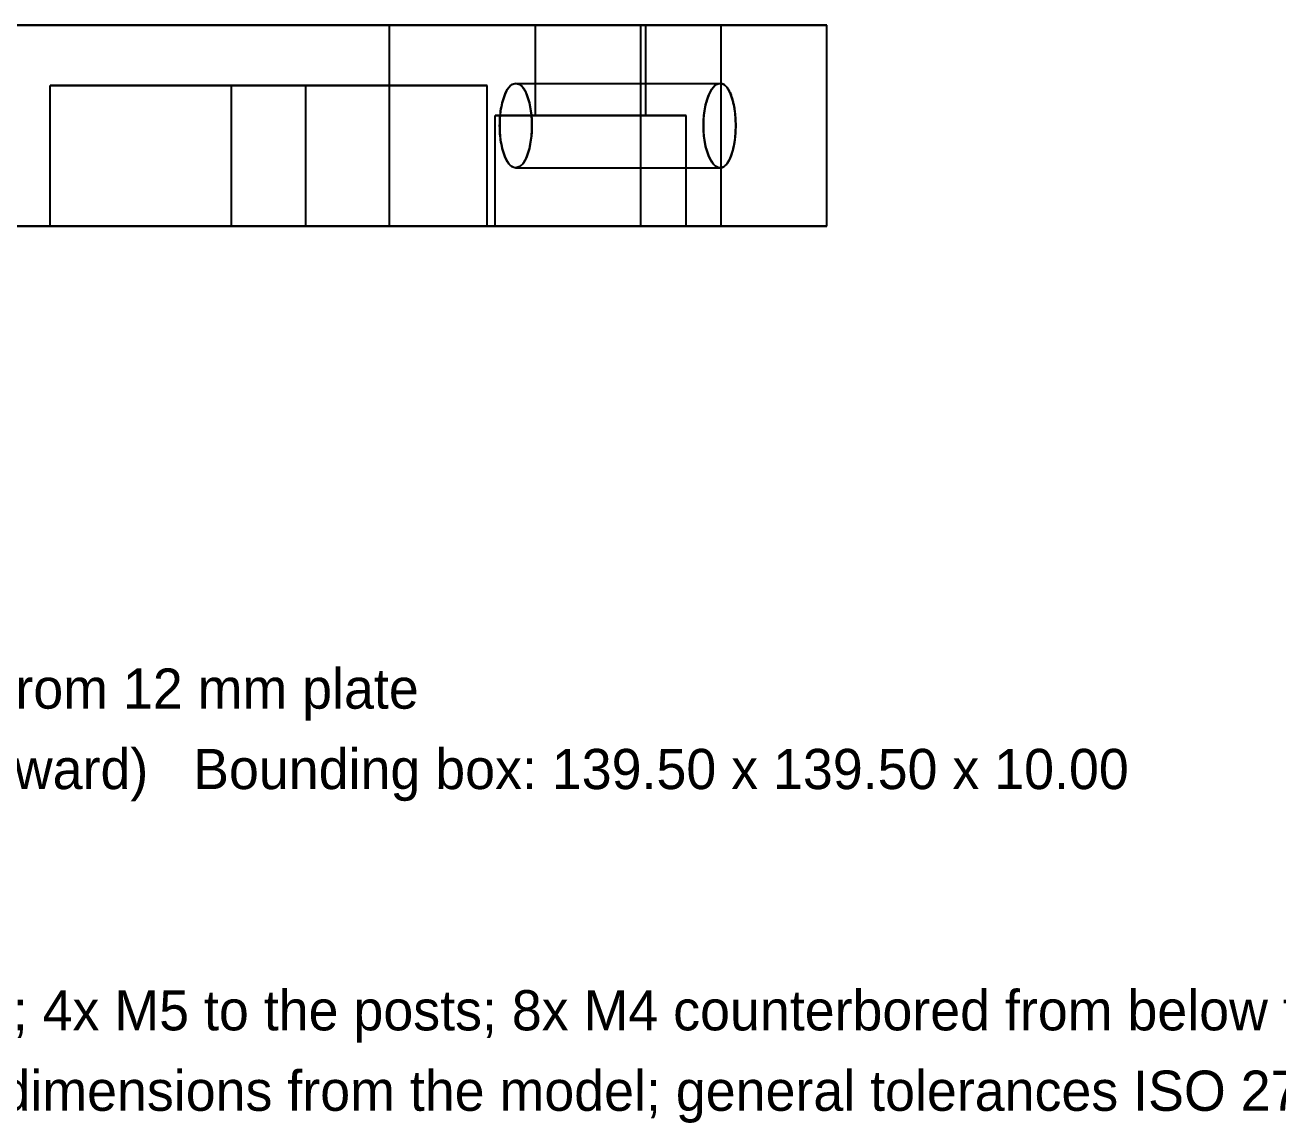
# Model space of a CAD drawing. Header units: millimetres. Extents: x 0 to 324, y -45 to 194.
# Drawn here: x 99.6 to 161.9, y -44.6 to 10 of the extents above; entities that cross this region are included whole.
import ezdxf

# ---------------------------------------------------------------- set-up
doc = ezdxf.new("R2010")
doc.units = ezdxf.units.MM
doc.layers.add('FRONT_HIDDEN', color=8, linetype='CONTINUOUS')
doc.layers.add('FRONT_VISIBLE', color=7, linetype='Continuous')

msp = doc.modelspace()

# ---------------------------------------------------------------- linework, layer by layer
at = {"layer": 'FRONT_HIDDEN'}
for points in [[(139.5, 10), (133.435, 10), (127.37, 10), (121.304, 10), (115.239, 10), (109.174, 10), (103.109, 10), (97.043, 10), (90.978, 10), (84.913, 10), (78.848, 10), (72.783, 10), (66.717, 10), (60.652, 10), (54.587, 10), (48.522, 10), (42.457, 10), (36.391, 10), (30.326, 10), (24.261, 10), (18.196, 10), (12.13, 10), (6.065, 10), (0, 10)], [(117.75, 10), (113.576, 10), (109.402, 10), (105.228, 10), (101.054, 10), (96.88, 10), (92.707, 10), (88.533, 10), (84.359, 10), (80.185, 10), (76.011, 10), (71.837, 10), (67.663, 10), (63.489, 10), (59.315, 10), (55.141, 10), (50.967, 10), (46.793, 10), (42.62, 10), (38.446, 10), (34.272, 10), (30.098, 10), (25.924, 10), (21.75, 10)], [(21.75, 10), (25.924, 10), (30.098, 10), (34.272, 10), (38.446, 10), (42.62, 10), (46.793, 10), (50.967, 10), (55.141, 10), (59.315, 10), (63.489, 10), (67.663, 10), (71.837, 10), (76.011, 10), (80.185, 10), (84.359, 10), (88.533, 10), (92.707, 10), (96.88, 10), (101.054, 10), (105.228, 10), (109.402, 10), (113.576, 10), (117.75, 10)], [(117.75, 0), (117.75, 10)], [(130.5, 10), (130.261, 10), (130.022, 10), (129.783, 10), (129.543, 10), (129.304, 10), (129.065, 10), (128.826, 10), (128.587, 10), (128.348, 10), (128.109, 10), (127.87, 10), (127.63, 10), (127.391, 10), (127.152, 10), (126.913, 10), (126.674, 10), (126.435, 10), (126.196, 10), (125.957, 10), (125.717, 10), (125.478, 10), (125.239, 10), (125, 10)], [(125, 10), (125.239, 10), (125.478, 10), (125.717, 10), (125.957, 10), (126.196, 10), (126.435, 10), (126.674, 10), (126.913, 10), (127.152, 10), (127.391, 10), (127.63, 10), (127.87, 10), (128.109, 10), (128.348, 10), (128.587, 10), (128.826, 10), (129.065, 10), (129.304, 10), (129.543, 10), (129.783, 10), (130.022, 10), (130.261, 10), (130.5, 10)], [(130.5, 10), (130.261, 10), (130.022, 10), (129.783, 10), (129.543, 10), (129.304, 10), (129.065, 10), (128.826, 10), (128.587, 10), (128.348, 10), (128.109, 10), (127.87, 10), (127.63, 10), (127.391, 10), (127.152, 10), (126.913, 10), (126.674, 10), (126.435, 10), (126.196, 10), (125.957, 10), (125.717, 10), (125.478, 10), (125.239, 10), (125, 10)], [(125, 10), (125.239, 10), (125.478, 10), (125.717, 10), (125.957, 10), (126.196, 10), (126.435, 10), (126.674, 10), (126.913, 10), (127.152, 10), (127.391, 10), (127.63, 10), (127.87, 10), (128.109, 10), (128.348, 10), (128.587, 10), (128.826, 10), (129.065, 10), (129.304, 10), (129.543, 10), (129.783, 10), (130.022, 10), (130.261, 10), (130.5, 10)], [(125, 5.5), (125, 10)], [(125, 5.5), (125, 10)], [(134.25, 10), (134.076, 10), (133.902, 10), (133.728, 10), (133.554, 10), (133.38, 10), (133.207, 10), (133.033, 10), (132.859, 10), (132.685, 10), (132.511, 10), (132.337, 10), (132.163, 10), (131.989, 10), (131.815, 10), (131.641, 10), (131.467, 10), (131.293, 10), (131.12, 10), (130.946, 10), (130.772, 10), (130.598, 10), (130.424, 10), (130.25, 10)], [(130.25, 10), (130.424, 10), (130.598, 10), (130.772, 10), (130.946, 10), (131.12, 10), (131.293, 10), (131.467, 10), (131.641, 10), (131.815, 10), (131.989, 10), (132.163, 10), (132.337, 10), (132.511, 10), (132.685, 10), (132.859, 10), (133.033, 10), (133.207, 10), (133.38, 10), (133.554, 10), (133.728, 10), (133.902, 10), (134.076, 10), (134.25, 10)], [(130.25, 0), (130.25, 10)], [(130.5, 5.5), (130.5, 10)], [(130.5, 5.5), (130.5, 10)], [(134.25, 0), (134.25, 10)], [(113.591, 7), (100.863, 7)], [(100.863, 7), (109.878, 7)], [(100.863, 0), (100.863, 7)], [(100.863, 7), (113.591, 7)], [(100.863, 7), (109.878, 7)], [(100.863, 0), (100.863, 7)], [(122.606, 7), (109.878, 7)], [(109.878, 0), (109.878, 7)], [(109.878, 0), (109.878, 7)], [(109.878, 7), (122.606, 7)], [(113.591, 7), (122.606, 7)], [(113.591, 0), (113.591, 7)], [(113.591, 7), (122.606, 7)], [(113.591, 0), (113.591, 7)], [(122.606, 0), (122.606, 7)], [(122.606, 0), (122.606, 7)], [(123.224, 5), (123.225, 5.104), (123.228, 5.208), (123.233, 5.312), (123.24, 5.416), (123.249, 5.52), (123.261, 5.624), (123.274, 5.727), (123.29, 5.83), (123.308, 5.932), (123.329, 6.034), (123.352, 6.136), (123.378, 6.237), (123.408, 6.337), (123.441, 6.435), (123.478, 6.532), (123.52, 6.628), (123.567, 6.721), (123.621, 6.81), (123.681, 6.895), (123.751, 6.972), (123.832, 7.037), (123.926, 7.083), (124.028, 7.1)], [(124.028, 7.1), (123.832, 7.037), (123.681, 6.895), (123.567, 6.721), (123.478, 6.532), (123.408, 6.337), (123.352, 6.136), (123.308, 5.932), (123.274, 5.727), (123.249, 5.52), (123.233, 5.312), (123.225, 5.104), (123.225, 4.896), (123.233, 4.688), (123.249, 4.48), (123.274, 4.273), (123.308, 4.068), (123.352, 3.864), (123.408, 3.663), (123.478, 3.468), (123.567, 3.279), (123.681, 3.105), (123.832, 2.963), (124.028, 2.9)], [(124.832, 5), (124.831, 5.104), (124.828, 5.208), (124.823, 5.312), (124.816, 5.416), (124.807, 5.52), (124.795, 5.624), (124.782, 5.727), (124.766, 5.83), (124.748, 5.932), (124.727, 6.034), (124.704, 6.136), (124.677, 6.237), (124.648, 6.337), (124.615, 6.435), (124.577, 6.532), (124.536, 6.628), (124.489, 6.721), (124.435, 6.81), (124.374, 6.895), (124.304, 6.972), (124.223, 7.037), (124.13, 7.083), (124.028, 7.1)], [(124.028, 7.1), (124.223, 7.037), (124.374, 6.895), (124.489, 6.721), (124.577, 6.532), (124.648, 6.337), (124.704, 6.136), (124.748, 5.932), (124.782, 5.727), (124.807, 5.52), (124.823, 5.312), (124.831, 5.104), (124.831, 4.896), (124.823, 4.688), (124.807, 4.48), (124.782, 4.273), (124.748, 4.068), (124.704, 3.864), (124.648, 3.663), (124.577, 3.468), (124.489, 3.279), (124.374, 3.105), (124.223, 2.963), (124.028, 2.9)], [(124.028, 7.1), (134.191, 7.1)], [(124.028, 7.1), (134.191, 7.1)], [(133.358, 5), (133.359, 5.105), (133.362, 5.209), (133.367, 5.314), (133.375, 5.418), (133.385, 5.522), (133.397, 5.626), (133.411, 5.73), (133.428, 5.833), (133.448, 5.936), (133.47, 6.038), (133.495, 6.14), (133.523, 6.241), (133.555, 6.341), (133.59, 6.439), (133.629, 6.536), (133.673, 6.631), (133.722, 6.724), (133.777, 6.813), (133.84, 6.896), (133.912, 6.973), (133.994, 7.037), (134.088, 7.083), (134.191, 7.1)], [(134.191, 7.1), (134.193, 7.1), (134.196, 7.1), (134.198, 7.1), (134.201, 7.1), (134.204, 7.1), (134.206, 7.1), (134.209, 7.099), (134.211, 7.099), (134.214, 7.099), (134.217, 7.099), (134.219, 7.099), (134.222, 7.098), (134.224, 7.098), (134.227, 7.098), (134.229, 7.098), (134.232, 7.097), (134.235, 7.097), (134.237, 7.096), (134.24, 7.096), (134.242, 7.096), (134.245, 7.095), (134.247, 7.095), (134.25, 7.094)], [(134.372, 7.045), (134.373, 7.044), (134.374, 7.044), (134.374, 7.043), (134.375, 7.043), (134.376, 7.042), (134.377, 7.042), (134.378, 7.041), (134.379, 7.041), (134.379, 7.04), (134.38, 7.04), (134.381, 7.039), (134.382, 7.039), (134.383, 7.038), (134.384, 7.037), (134.384, 7.037), (134.385, 7.036), (134.386, 7.036), (134.387, 7.035), (134.388, 7.035), (134.388, 7.034), (134.389, 7.034), (134.39, 7.033), (134.391, 7.032)], [(134.484, 6.951), (134.488, 6.947), (134.491, 6.943), (134.494, 6.94), (134.498, 6.936), (134.501, 6.932), (134.504, 6.928), (134.508, 6.924), (134.511, 6.921), (134.514, 6.917), (134.517, 6.913), (134.52, 6.909), (134.524, 6.905), (134.527, 6.901), (134.53, 6.897), (134.533, 6.893), (134.536, 6.889), (134.539, 6.885), (134.542, 6.881), (134.545, 6.877), (134.548, 6.873), (134.551, 6.869), (134.554, 6.865), (134.557, 6.861)], [(134.621, 6.758), (134.642, 6.719), (134.663, 6.679), (134.682, 6.639), (134.7, 6.598), (134.717, 6.557), (134.733, 6.516), (134.748, 6.474), (134.763, 6.432), (134.777, 6.39), (134.79, 6.347), (134.802, 6.305), (134.814, 6.262), (134.826, 6.219), (134.837, 6.175), (134.847, 6.132), (134.856, 6.089), (134.866, 6.045), (134.874, 6.001), (134.883, 5.958), (134.89, 5.914), (134.898, 5.87), (134.905, 5.826), (134.911, 5.782)], [(132.5, 5.5), (132.087, 5.5), (131.674, 5.5), (131.261, 5.5), (130.848, 5.5), (130.435, 5.5), (130.022, 5.5), (129.609, 5.5), (129.196, 5.5), (128.783, 5.5), (128.37, 5.5), (127.957, 5.5), (127.543, 5.5), (127.13, 5.5), (126.717, 5.5), (126.304, 5.5), (125.891, 5.5), (125.478, 5.5), (125.065, 5.5), (124.652, 5.5), (124.239, 5.5), (123.826, 5.5), (123.413, 5.5), (123, 5.5)], [(123, 5.5), (123.413, 5.5), (123.826, 5.5), (124.239, 5.5), (124.652, 5.5), (125.065, 5.5), (125.478, 5.5), (125.891, 5.5), (126.304, 5.5), (126.717, 5.5), (127.13, 5.5), (127.543, 5.5), (127.957, 5.5), (128.37, 5.5), (128.783, 5.5), (129.196, 5.5), (129.609, 5.5), (130.022, 5.5), (130.435, 5.5), (130.848, 5.5), (131.261, 5.5), (131.674, 5.5), (132.087, 5.5), (132.5, 5.5)], [(132.5, 5.5), (132.087, 5.5), (131.674, 5.5), (131.261, 5.5), (130.848, 5.5), (130.435, 5.5), (130.022, 5.5), (129.609, 5.5), (129.196, 5.5), (128.783, 5.5), (128.37, 5.5), (127.957, 5.5), (127.543, 5.5), (127.13, 5.5), (126.717, 5.5), (126.304, 5.5), (125.891, 5.5), (125.478, 5.5), (125.065, 5.5), (124.652, 5.5), (124.239, 5.5), (123.826, 5.5), (123.413, 5.5), (123, 5.5)], [(123, 5.5), (123.413, 5.5), (123.826, 5.5), (124.239, 5.5), (124.652, 5.5), (125.065, 5.5), (125.478, 5.5), (125.891, 5.5), (126.304, 5.5), (126.717, 5.5), (127.13, 5.5), (127.543, 5.5), (127.957, 5.5), (128.37, 5.5), (128.783, 5.5), (129.196, 5.5), (129.609, 5.5), (130.022, 5.5), (130.435, 5.5), (130.848, 5.5), (131.261, 5.5), (131.674, 5.5), (132.087, 5.5), (132.5, 5.5)], [(123, 0), (123, 5.5)], [(123, 0), (123, 5.5)], [(124.028, 2.9), (123.926, 2.917), (123.832, 2.963), (123.751, 3.028), (123.681, 3.105), (123.621, 3.19), (123.567, 3.279), (123.52, 3.372), (123.478, 3.468), (123.441, 3.565), (123.408, 3.663), (123.378, 3.763), (123.352, 3.864), (123.329, 3.966), (123.308, 4.068), (123.29, 4.17), (123.274, 4.273), (123.261, 4.376), (123.249, 4.48), (123.24, 4.584), (123.233, 4.688), (123.228, 4.792), (123.225, 4.896), (123.224, 5)], [(124.028, 2.9), (124.13, 2.917), (124.223, 2.963), (124.304, 3.028), (124.374, 3.105), (124.435, 3.19), (124.489, 3.279), (124.536, 3.372), (124.577, 3.468), (124.615, 3.565), (124.648, 3.663), (124.677, 3.763), (124.704, 3.864), (124.727, 3.966), (124.748, 4.068), (124.766, 4.17), (124.782, 4.273), (124.795, 4.376), (124.807, 4.48), (124.816, 4.584), (124.823, 4.688), (124.828, 4.792), (124.831, 4.896), (124.832, 5)], [(130.5, 5.5), (130.261, 5.5), (130.022, 5.5), (129.783, 5.5), (129.543, 5.5), (129.304, 5.5), (129.065, 5.5), (128.826, 5.5), (128.587, 5.5), (128.348, 5.5), (128.109, 5.5), (127.87, 5.5), (127.63, 5.5), (127.391, 5.5), (127.152, 5.5), (126.913, 5.5), (126.674, 5.5), (126.435, 5.5), (126.196, 5.5), (125.957, 5.5), (125.717, 5.5), (125.478, 5.5), (125.239, 5.5), (125, 5.5)], [(125, 5.5), (125.239, 5.5), (125.478, 5.5), (125.717, 5.5), (125.957, 5.5), (126.196, 5.5), (126.435, 5.5), (126.674, 5.5), (126.913, 5.5), (127.152, 5.5), (127.391, 5.5), (127.63, 5.5), (127.87, 5.5), (128.109, 5.5), (128.348, 5.5), (128.587, 5.5), (128.826, 5.5), (129.065, 5.5), (129.304, 5.5), (129.543, 5.5), (129.783, 5.5), (130.022, 5.5), (130.261, 5.5), (130.5, 5.5)], [(130.5, 5.5), (130.261, 5.5), (130.022, 5.5), (129.783, 5.5), (129.543, 5.5), (129.304, 5.5), (129.065, 5.5), (128.826, 5.5), (128.587, 5.5), (128.348, 5.5), (128.109, 5.5), (127.87, 5.5), (127.63, 5.5), (127.391, 5.5), (127.152, 5.5), (126.913, 5.5), (126.674, 5.5), (126.435, 5.5), (126.196, 5.5), (125.957, 5.5), (125.717, 5.5), (125.478, 5.5), (125.239, 5.5), (125, 5.5)], [(125, 5.5), (125.239, 5.5), (125.478, 5.5), (125.717, 5.5), (125.957, 5.5), (126.196, 5.5), (126.435, 5.5), (126.674, 5.5), (126.913, 5.5), (127.152, 5.5), (127.391, 5.5), (127.63, 5.5), (127.87, 5.5), (128.109, 5.5), (128.348, 5.5), (128.587, 5.5), (128.826, 5.5), (129.065, 5.5), (129.304, 5.5), (129.543, 5.5), (129.783, 5.5), (130.022, 5.5), (130.261, 5.5), (130.5, 5.5)], [(132.5, 0), (132.5, 5.5)], [(132.5, 0), (132.5, 5.5)], [(134.191, 2.9), (134.088, 2.917), (133.994, 2.963), (133.912, 3.027), (133.84, 3.104), (133.777, 3.187), (133.722, 3.276), (133.673, 3.369), (133.629, 3.464), (133.59, 3.561), (133.555, 3.659), (133.523, 3.759), (133.495, 3.86), (133.47, 3.962), (133.448, 4.064), (133.428, 4.167), (133.411, 4.27), (133.397, 4.374), (133.385, 4.478), (133.375, 4.582), (133.367, 4.686), (133.362, 4.791), (133.359, 4.895), (133.358, 5)], [(134.944, 5.495), (134.945, 5.481), (134.946, 5.468), (134.947, 5.454), (134.948, 5.441), (134.949, 5.427), (134.95, 5.414), (134.951, 5.401), (134.952, 5.387), (134.953, 5.374), (134.954, 5.36), (134.955, 5.347), (134.956, 5.333), (134.956, 5.319), (134.957, 5.306), (134.958, 5.292), (134.958, 5.279), (134.959, 5.265), (134.96, 5.252), (134.96, 5.238), (134.961, 5.225), (134.961, 5.211), (134.962, 5.198), (134.962, 5.184)], [(134.965, 5.002), (134.965, 4.999), (134.965, 4.996), (134.965, 4.993), (134.965, 4.989), (134.965, 4.986), (134.965, 4.983), (134.965, 4.98), (134.965, 4.976), (134.965, 4.973), (134.965, 4.97), (134.965, 4.967), (134.965, 4.963), (134.965, 4.96), (134.965, 4.957), (134.965, 4.954), (134.965, 4.95), (134.965, 4.947), (134.965, 4.944), (134.965, 4.941), (134.965, 4.937), (134.965, 4.934), (134.965, 4.931), (134.965, 4.928)], [(134.962, 4.812), (134.961, 4.783), (134.96, 4.753), (134.959, 4.723), (134.957, 4.694), (134.955, 4.664), (134.954, 4.634), (134.952, 4.605), (134.95, 4.575), (134.947, 4.545), (134.945, 4.516), (134.942, 4.486), (134.94, 4.457), (134.937, 4.427), (134.934, 4.397), (134.93, 4.368), (134.927, 4.338), (134.923, 4.309), (134.92, 4.279), (134.916, 4.25), (134.912, 4.221), (134.907, 4.191), (134.903, 4.162), (134.898, 4.132)], [(134.835, 3.817), (134.83, 3.799), (134.826, 3.781), (134.821, 3.763), (134.816, 3.745), (134.811, 3.727), (134.806, 3.71), (134.801, 3.692), (134.796, 3.674), (134.791, 3.656), (134.786, 3.639), (134.78, 3.621), (134.774, 3.603), (134.769, 3.586), (134.763, 3.568), (134.757, 3.551), (134.751, 3.533), (134.745, 3.516), (134.738, 3.499), (134.732, 3.481), (134.725, 3.464), (134.718, 3.447), (134.711, 3.43), (134.704, 3.413)], [(134.895, 4.114), (134.893, 4.104), (134.892, 4.093), (134.89, 4.083), (134.888, 4.072), (134.886, 4.062), (134.884, 4.051), (134.882, 4.041), (134.88, 4.03), (134.878, 4.02), (134.877, 4.009), (134.874, 3.999), (134.872, 3.989), (134.87, 3.978), (134.868, 3.968), (134.866, 3.957), (134.864, 3.947), (134.862, 3.936), (134.86, 3.926), (134.857, 3.916), (134.855, 3.905), (134.853, 3.895), (134.85, 3.884), (134.848, 3.874)], [(134.639, 3.275), (134.627, 3.251), (134.613, 3.228), (134.6, 3.205), (134.586, 3.182), (134.571, 3.16), (134.556, 3.138), (134.54, 3.117), (134.524, 3.095), (134.507, 3.075), (134.489, 3.055), (134.471, 3.036), (134.452, 3.017), (134.432, 2.999), (134.411, 2.982), (134.39, 2.967), (134.367, 2.952), (134.344, 2.939), (134.32, 2.928), (134.295, 2.918), (134.27, 2.91), (134.244, 2.905), (134.217, 2.901), (134.191, 2.9)], [(124.028, 2.9), (134.191, 2.9)], [(124.028, 2.9), (134.191, 2.9)], [(139.5, 0), (133.435, 0), (127.37, 0), (121.304, 0), (115.239, 0), (109.174, 0), (103.109, 0), (97.043, 0), (90.978, 0), (84.913, 0), (78.848, 0), (72.783, 0), (66.717, 0), (60.652, 0), (54.587, 0), (48.522, 0), (42.457, 0), (36.391, 0), (30.326, 0), (24.261, 0), (18.196, 0), (12.13, 0), (6.065, 0), (0, 0)], [(117.75, 0), (113.576, 0), (109.402, 0), (105.228, 0), (101.054, 0), (96.88, 0), (92.707, 0), (88.533, 0), (84.359, 0), (80.185, 0), (76.011, 0), (71.837, 0), (67.663, 0), (63.489, 0), (59.315, 0), (55.141, 0), (50.967, 0), (46.793, 0), (42.62, 0), (38.446, 0), (34.272, 0), (30.098, 0), (25.924, 0), (21.75, 0)], [(21.75, 0), (25.924, 0), (30.098, 0), (34.272, 0), (38.446, 0), (42.62, 0), (46.793, 0), (50.967, 0), (55.141, 0), (59.315, 0), (63.489, 0), (67.663, 0), (71.837, 0), (76.011, 0), (80.185, 0), (84.359, 0), (88.533, 0), (92.707, 0), (96.88, 0), (101.054, 0), (105.228, 0), (109.402, 0), (113.576, 0), (117.75, 0)], [(109.878, 0), (100.863, 0)], [(100.863, 0), (113.591, 0)], [(113.591, 0), (100.863, 0)], [(109.878, 0), (100.863, 0)], [(109.878, 0), (122.606, 0)], [(122.606, 0), (109.878, 0)], [(122.606, 0), (113.591, 0)], [(122.606, 0), (113.591, 0)], [(132.5, 0), (132.087, 0), (131.674, 0), (131.261, 0), (130.848, 0), (130.435, 0), (130.022, 0), (129.609, 0), (129.196, 0), (128.783, 0), (128.37, 0), (127.957, 0), (127.543, 0), (127.13, 0), (126.717, 0), (126.304, 0), (125.891, 0), (125.478, 0), (125.065, 0), (124.652, 0), (124.239, 0), (123.826, 0), (123.413, 0), (123, 0)], [(123, 0), (123.413, 0), (123.826, 0), (124.239, 0), (124.652, 0), (125.065, 0), (125.478, 0), (125.891, 0), (126.304, 0), (126.717, 0), (127.13, 0), (127.543, 0), (127.957, 0), (128.37, 0), (128.783, 0), (129.196, 0), (129.609, 0), (130.022, 0), (130.435, 0), (130.848, 0), (131.261, 0), (131.674, 0), (132.087, 0), (132.5, 0)], [(132.5, 0), (132.087, 0), (131.674, 0), (131.261, 0), (130.848, 0), (130.435, 0), (130.022, 0), (129.609, 0), (129.196, 0), (128.783, 0), (128.37, 0), (127.957, 0), (127.543, 0), (127.13, 0), (126.717, 0), (126.304, 0), (125.891, 0), (125.478, 0), (125.065, 0), (124.652, 0), (124.239, 0), (123.826, 0), (123.413, 0), (123, 0)], [(123, 0), (123.413, 0), (123.826, 0), (124.239, 0), (124.652, 0), (125.065, 0), (125.478, 0), (125.891, 0), (126.304, 0), (126.717, 0), (127.13, 0), (127.543, 0), (127.957, 0), (128.37, 0), (128.783, 0), (129.196, 0), (129.609, 0), (130.022, 0), (130.435, 0), (130.848, 0), (131.261, 0), (131.674, 0), (132.087, 0), (132.5, 0)], [(134.25, 0), (134.076, 0), (133.902, 0), (133.728, 0), (133.554, 0), (133.38, 0), (133.207, 0), (133.033, 0), (132.859, 0), (132.685, 0), (132.511, 0), (132.337, 0), (132.163, 0), (131.989, 0), (131.815, 0), (131.641, 0), (131.467, 0), (131.293, 0), (131.12, 0), (130.946, 0), (130.772, 0), (130.598, 0), (130.424, 0), (130.25, 0)], [(130.25, 0), (130.424, 0), (130.598, 0), (130.772, 0), (130.946, 0), (131.12, 0), (131.293, 0), (131.467, 0), (131.641, 0), (131.815, 0), (131.989, 0), (132.163, 0), (132.337, 0), (132.511, 0), (132.685, 0), (132.859, 0), (133.033, 0), (133.207, 0), (133.38, 0), (133.554, 0), (133.728, 0), (133.902, 0), (134.076, 0), (134.25, 0)]]:
    msp.add_lwpolyline(points, dxfattribs=at)
at = {"layer": 'FRONT_VISIBLE'}
for points in [[(0, 10), (6.065, 10), (12.13, 10), (18.196, 10), (24.261, 10), (30.326, 10), (36.391, 10), (42.457, 10), (48.522, 10), (54.587, 10), (60.652, 10), (66.717, 10), (72.783, 10), (78.848, 10), (84.913, 10), (90.978, 10), (97.043, 10), (103.109, 10), (109.174, 10), (115.239, 10), (121.304, 10), (127.37, 10), (133.435, 10), (139.5, 10)], [(139.5, 0), (139.5, 10)], [(134.191, 7.1), (133.994, 7.037), (133.84, 6.896), (133.722, 6.724), (133.629, 6.536), (133.555, 6.341), (133.495, 6.14), (133.448, 5.936), (133.411, 5.73), (133.385, 5.522), (133.367, 5.314), (133.359, 5.105), (133.359, 4.895), (133.367, 4.686), (133.385, 4.478), (133.411, 4.27), (133.448, 4.064), (133.495, 3.86), (133.555, 3.659), (133.629, 3.464), (133.722, 3.276), (133.84, 3.104), (133.994, 2.963), (134.191, 2.9)], [(134.965, 5), (134.964, 5.104), (134.961, 5.207), (134.957, 5.311), (134.95, 5.414), (134.942, 5.518), (134.932, 5.621), (134.919, 5.724), (134.905, 5.826), (134.888, 5.929), (134.869, 6.03), (134.847, 6.132), (134.822, 6.232), (134.794, 6.332), (134.763, 6.431), (134.728, 6.529), (134.688, 6.624), (134.643, 6.718), (134.592, 6.808), (134.533, 6.893), (134.465, 6.971), (134.385, 7.037), (134.292, 7.083), (134.191, 7.1)], [(134.25, 7.094), (134.256, 7.093), (134.261, 7.092), (134.267, 7.09), (134.272, 7.089), (134.278, 7.087), (134.283, 7.086), (134.289, 7.084), (134.294, 7.082), (134.3, 7.08), (134.305, 7.078), (134.311, 7.076), (134.316, 7.074), (134.321, 7.072), (134.326, 7.069), (134.332, 7.067), (134.337, 7.064), (134.342, 7.062), (134.347, 7.059), (134.352, 7.057), (134.357, 7.054), (134.362, 7.051), (134.367, 7.048), (134.372, 7.045)], [(134.391, 7.032), (134.395, 7.029), (134.4, 7.026), (134.404, 7.023), (134.408, 7.02), (134.413, 7.017), (134.417, 7.013), (134.421, 7.01), (134.425, 7.006), (134.429, 7.003), (134.434, 6.999), (134.438, 6.996), (134.442, 6.992), (134.446, 6.989), (134.45, 6.985), (134.454, 6.981), (134.458, 6.978), (134.462, 6.974), (134.465, 6.97), (134.469, 6.966), (134.473, 6.962), (134.477, 6.959), (134.481, 6.955), (134.484, 6.951)], [(134.557, 6.861), (134.56, 6.857), (134.563, 6.852), (134.566, 6.848), (134.569, 6.844), (134.572, 6.839), (134.575, 6.835), (134.577, 6.83), (134.58, 6.826), (134.583, 6.822), (134.586, 6.817), (134.589, 6.813), (134.592, 6.808), (134.594, 6.804), (134.597, 6.799), (134.6, 6.795), (134.603, 6.79), (134.605, 6.786), (134.608, 6.781), (134.611, 6.777), (134.613, 6.772), (134.616, 6.767), (134.619, 6.763), (134.621, 6.758)], [(134.911, 5.782), (134.913, 5.769), (134.915, 5.757), (134.916, 5.745), (134.918, 5.732), (134.92, 5.72), (134.921, 5.707), (134.923, 5.695), (134.925, 5.682), (134.926, 5.67), (134.927, 5.657), (134.929, 5.645), (134.93, 5.632), (134.932, 5.62), (134.933, 5.607), (134.934, 5.595), (134.936, 5.582), (134.937, 5.57), (134.938, 5.557), (134.939, 5.545), (134.941, 5.532), (134.942, 5.52), (134.943, 5.507), (134.944, 5.495)], [(134.191, 2.9), (134.292, 2.917), (134.385, 2.963), (134.465, 3.029), (134.533, 3.107), (134.592, 3.192), (134.643, 3.282), (134.688, 3.376), (134.728, 3.471), (134.763, 3.569), (134.794, 3.668), (134.822, 3.768), (134.847, 3.868), (134.869, 3.97), (134.888, 4.071), (134.905, 4.174), (134.919, 4.276), (134.932, 4.379), (134.942, 4.482), (134.95, 4.586), (134.957, 4.689), (134.961, 4.793), (134.964, 4.896), (134.965, 5)], [(134.962, 5.184), (134.962, 5.176), (134.963, 5.169), (134.963, 5.161), (134.963, 5.153), (134.963, 5.145), (134.963, 5.137), (134.964, 5.129), (134.964, 5.121), (134.964, 5.113), (134.964, 5.105), (134.964, 5.097), (134.964, 5.089), (134.964, 5.082), (134.965, 5.074), (134.965, 5.066), (134.965, 5.058), (134.965, 5.05), (134.965, 5.042), (134.965, 5.034), (134.965, 5.026), (134.965, 5.018), (134.965, 5.01), (134.965, 5.002)], [(134.965, 4.928), (134.965, 4.923), (134.964, 4.918), (134.964, 4.913), (134.964, 4.908), (134.964, 4.903), (134.964, 4.898), (134.964, 4.893), (134.964, 4.888), (134.964, 4.883), (134.964, 4.878), (134.964, 4.873), (134.964, 4.868), (134.963, 4.862), (134.963, 4.857), (134.963, 4.852), (134.963, 4.847), (134.963, 4.842), (134.963, 4.837), (134.963, 4.832), (134.962, 4.827), (134.962, 4.822), (134.962, 4.817), (134.962, 4.812)], [(134.848, 3.874), (134.848, 3.871), (134.847, 3.869), (134.846, 3.867), (134.846, 3.864), (134.845, 3.862), (134.845, 3.859), (134.844, 3.857), (134.844, 3.854), (134.843, 3.852), (134.842, 3.849), (134.842, 3.847), (134.841, 3.844), (134.841, 3.842), (134.84, 3.839), (134.839, 3.837), (134.839, 3.834), (134.838, 3.832), (134.838, 3.829), (134.837, 3.827), (134.836, 3.824), (134.836, 3.822), (134.835, 3.819), (134.835, 3.817)], [(134.898, 4.132), (134.898, 4.132), (134.898, 4.131), (134.898, 4.13), (134.898, 4.129), (134.898, 4.129), (134.897, 4.128), (134.897, 4.127), (134.897, 4.126), (134.897, 4.125), (134.897, 4.125), (134.897, 4.124), (134.897, 4.123), (134.897, 4.122), (134.896, 4.121), (134.896, 4.121), (134.896, 4.12), (134.896, 4.119), (134.896, 4.118), (134.896, 4.117), (134.896, 4.117), (134.895, 4.116), (134.895, 4.115), (134.895, 4.114)], [(134.704, 3.413), (134.702, 3.407), (134.699, 3.4), (134.696, 3.394), (134.694, 3.388), (134.691, 3.382), (134.688, 3.376), (134.686, 3.37), (134.683, 3.364), (134.68, 3.358), (134.677, 3.352), (134.675, 3.346), (134.672, 3.34), (134.669, 3.334), (134.666, 3.328), (134.663, 3.322), (134.66, 3.316), (134.657, 3.31), (134.654, 3.304), (134.651, 3.298), (134.648, 3.292), (134.645, 3.286), (134.642, 3.28), (134.639, 3.275)], [(0, 0), (6.065, 0), (12.13, 0), (18.196, 0), (24.261, 0), (30.326, 0), (36.391, 0), (42.457, 0), (48.522, 0), (54.587, 0), (60.652, 0), (66.717, 0), (72.783, 0), (78.848, 0), (84.913, 0), (90.978, 0), (97.043, 0), (103.109, 0), (109.174, 0), (115.239, 0), (121.304, 0), (127.37, 0), (133.435, 0), (139.5, 0)]]:
    msp.add_lwpolyline(points, dxfattribs=at)

# ---------------------------------------------------------------- texts
for s, p in [('Material: Aluminium alloy 6061-T6 (EN AW-6061 T6), bar/tube   Process: CNC mill from 12 mm plate', (0, -24)), ('Mass: 192.7 g (CAD volume x density)   Units: mm   Frame: modelling frame (+Z forward)   Bounding box: 139.50 x 139.50 x 10.00', (0, -28)), ('Notes: OD 139.5 h9; bore 96 H9 for the bonded PU bumper; 8x M5 radial (airframe); 4x M5 to the posts; 8x M4 counterbored from below to the TVC brackets', (0, -40)), ('ARGOS engine CAD v3.5 - DESIGN-MODEL DRAWING generated from the solid; dimensions from the model; general tolerances ISO 2768-m unless a fit is listed; NOT released for fabrication (Mechanical, 2026-10-13)', (0, -44))]:
    msp.add_text(s, height=2).set_placement(p)

doc.saveas('drawing.dxf')
